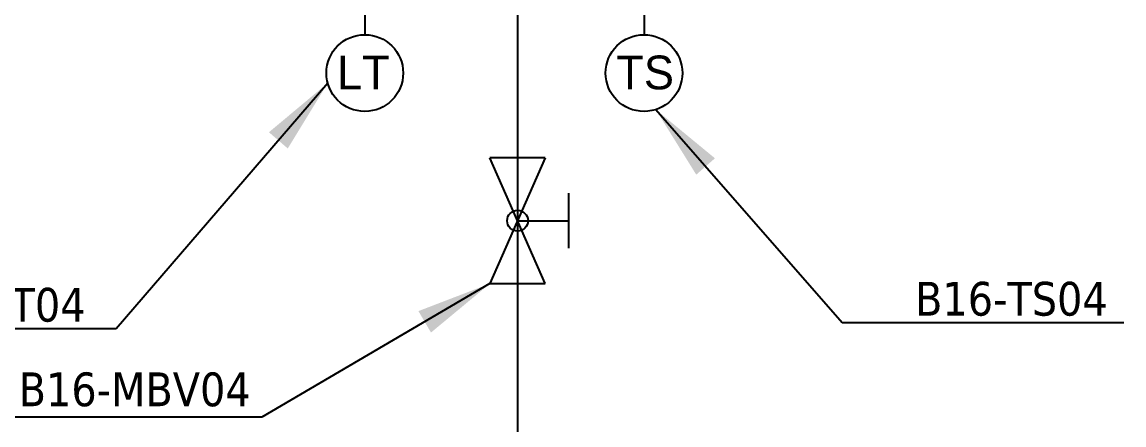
# Model space of a CAD drawing. Header units: millimetres. Extents: x -6314 to 11113, y -129 to 3675.
# Drawn here: x 9278.8 to 9643.2, y 1303.5 to 1436.8 of the extents above; entities that cross this region are included whole.
import ezdxf

# ---------------------------------------------------------------- set-up
doc = ezdxf.new("R2010")
doc.units = ezdxf.units.MM
doc.dimstyles.new('ISO-25', dxfattribs={"dimtxt": 2.5, "dimasz": 2.5, "dimexe": 1.25, "dimexo": 0.625, "dimtad": 1, "dimtxsty": 'Standard', "dimcen": 2.5, "dimadec": 0, "dimazin": 0, "dimtfac": 1, "dimtmove": 0, "dimatfit": 3, "dimfxl": 1, "dimarcsym": 0})

msp = doc.modelspace()

# ---------------------------------------------------------------- linework, layer by layer
for p, q in [((9392.11, 1518.16), (9392.11, 1432.58)), ((9484.45, 1510.05), (9484.45, 1432.58))]:
    msp.add_line(p, q)
at = {"linetype": 'Continuous', "lineweight": -3}
for p, q in [((9451.76, 1350.26), (9433.51, 1391.85)), ((9451.76, 1391.85), (9433.51, 1350.26)), ((9451.76, 1391.85), (9433.51, 1391.85)), ((9459.6, 1361.96), (9459.6, 1380.15)), ((9442.64, 1371.06), (9459.6, 1371.06)), ((9433.51, 1350.26), (9451.76, 1350.26))]:
    msp.add_line(p, q, dxfattribs=at)
msp.add_lwpolyline([(9442.64, 1446.23), (9442.64, 1300.93)])
for centre, radius in [((9392.11, 1419.89), 12.69), ((9484.45, 1419.89), 12.69), ((9442.64, 1371.06), 3.45)]:
    msp.add_circle(centre, radius)

# ---------------------------------------------------------------- texts
at = {"width": 777.1843}
for s, insert, char_height, attachment_point in [('LT', (9382.94, 1425.67), 11.166, 1), ('TS', (9475.28, 1425.67), 11.166, 1), ('{\\fTahoma|b0|i0|c0|p34;B16-LT04}', (9237.1, 1348.86), 11.1664, 1), ('{\\fTahoma|b0|i0|c0|p34;B16-TS04}', (9637.8, 1350.85), 11.1664, 3), ('{\\fTahoma|b0|i0|c0|p34;B16-MBV04}', (9354.4, 1320.89), 11.1664, 3)]:
    msp.add_mtext(s, dxfattribs=dict(at, insert=insert, char_height=char_height, attachment_point=attachment_point))

# ---------------------------------------------------------------- leaders
at = {"linetype": 'Continuous', "lineweight": -3}
for points in [[(9379.86, 1416.57), (9309.86, 1335.36), (9231.74, 1335.36)], [(9488.35, 1407.81), (9550.02, 1337.35), (9643.16, 1337.35)], [(9433.51, 1350.26), (9358.11, 1306.11), (9264.4, 1306.11)]]:
    msp.add_leader(points, dimstyle='ISO-25', override={"dimscale": 10, "dimtad": 0}, dxfattribs=at)

doc.saveas('drawing.dxf')
